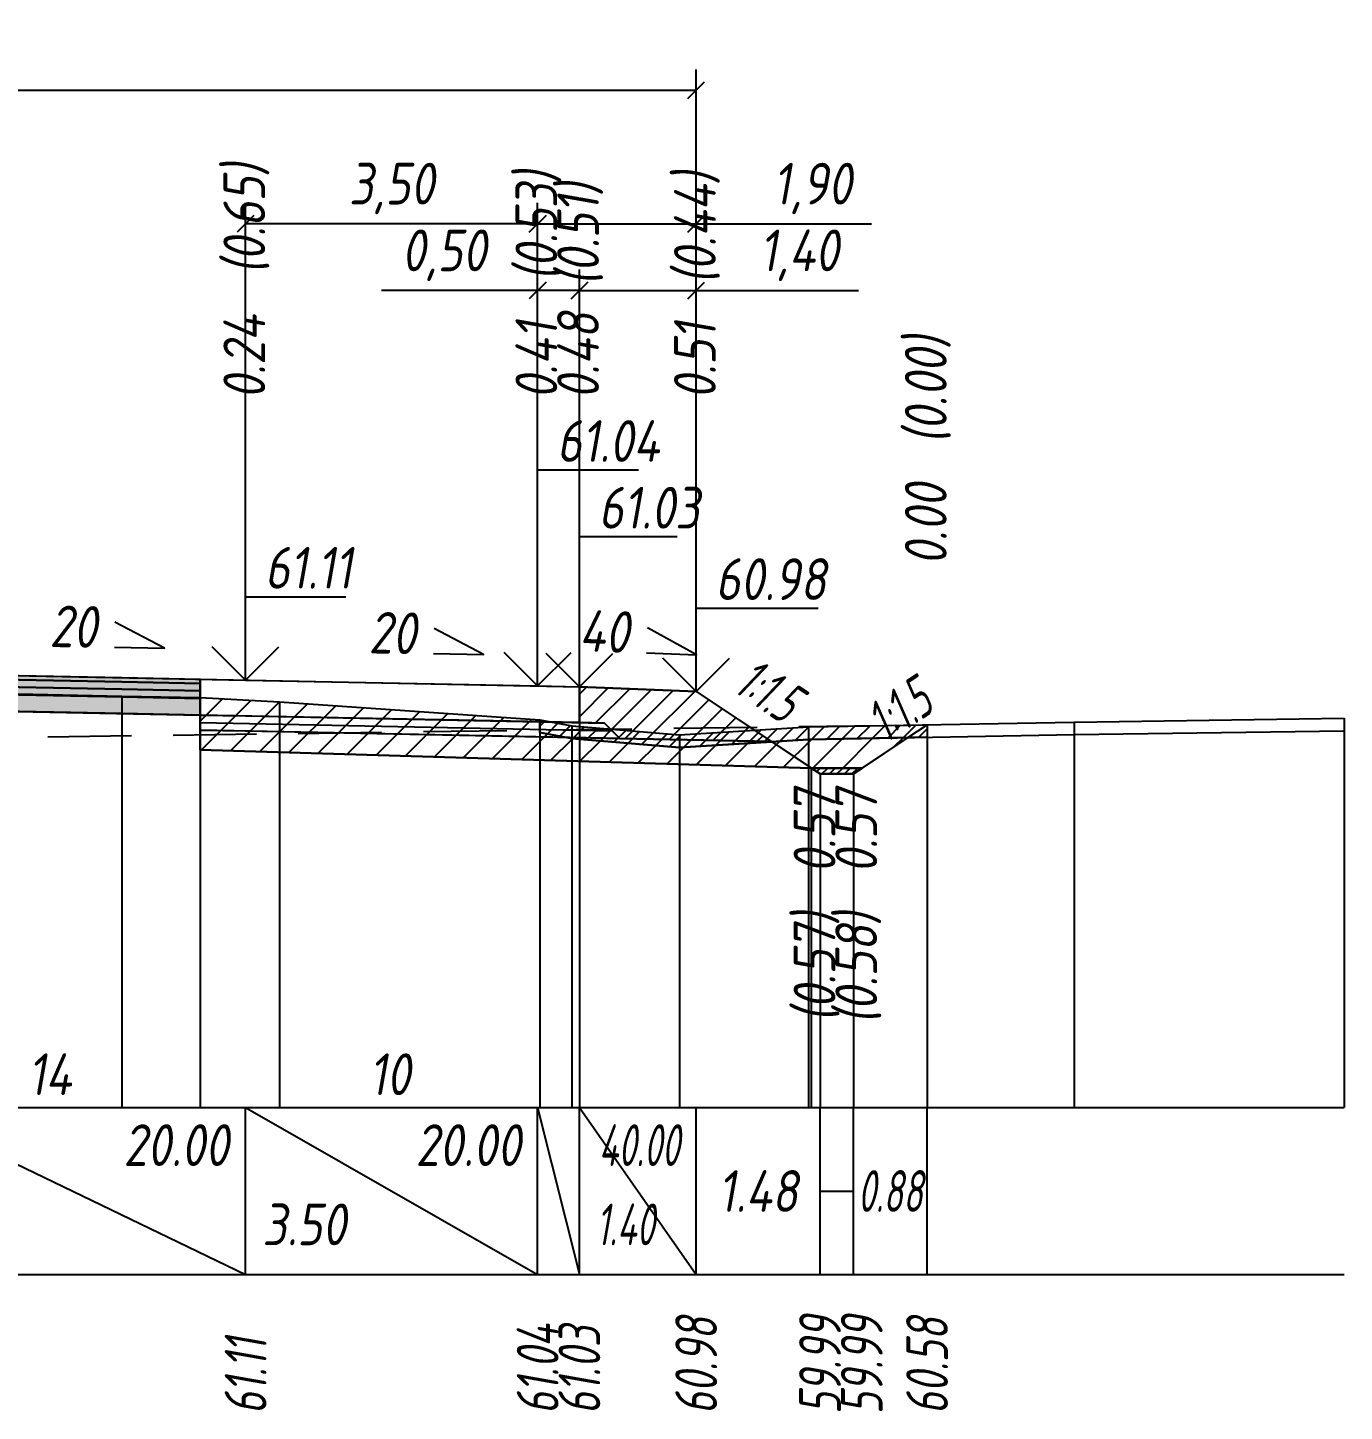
# Model space of a CAD drawing. Extents: x -717 to 1451, y -133302 to 233.
# Drawn here: x 165.8 to 244.7, y -61378.2 to -61295.3 of the extents above; entities that cross this region are included whole.
import ezdxf
from ezdxf.enums import TextEntityAlignment as Align

# ---------------------------------------------------------------- set-up
doc = ezdxf.new("R2010")
doc.units = 0
doc.linetypes.add('штриховая', pattern=[0.75, 0.5, -0.25])
for name, color, linetype in [('Интерполированный поперечник', 2, 'Continuous'), ('Код_514', 1, 'Continuous'), ('Контур_0', 7, 'Continuous'), ('Контур_2521', 7, 'Continuous'), ('Контур_2564', 7, 'Continuous'), ('Контур_2660', 7, 'Continuous'), ('Контур_2665', 7, 'Continuous'), ('Контур_400', 7, 'Continuous'), ('Контур_508', 7, 'Continuous'), ('Контур_512', 7, 'Continuous'), ('Контур_513', 7, 'Continuous'), ('Контур_818', 7, 'Continuous'), ('Красный поперечник', 1, 'Continuous'), ('Объём_2501', 7, 'Continuous'), ('Объём_2564', 7, 'Continuous'), ('Объём_2650', 7, 'Continuous'), ('Объём_2660', 7, 'Continuous'), ('Объём_2661', 7, 'Continuous'), ('Объём_2662', 7, 'Continuous'), ('Объём_2663', 7, 'Continuous'), ('Объём_2664', 7, 'Continuous'), ('Объём_2665', 7, 'Continuous'), ('Объём_2666', 7, 'Continuous'), ('Объём_2667', 7, 'Continuous'), ('Объём_2668', 7, 'Continuous'), ('Объём_2669', 7, 'Continuous'), ('Объём_2675', 7, 'Continuous'), ('Объём_2753', 7, 'Continuous'), ('Откосы', 7, 'Continuous'), ('Отметки покрытия', 7, 'Continuous'), ('Рабочие отметки', 7, 'Continuous'), ('Рабочие отметки доп.', 7, 'Continuous'), ('Слои выравнивания', 7, 'Continuous'), ('Таблица', 7, 'Continuous'), ('Уклоны проезжей части', 7, 'Continuous'), ('Черный поперечник', 3, 'Continuous')]:
    doc.layers.add(name, color=color, linetype=linetype)
for name, color, linetype, true_color in [('Контур_2540', 2, 'Continuous', 0xffff00), ('Контур_2560', 2, 'Continuous', 0xffff00), ('Контур_2561', 7, 'Continuous', 0xff8040), ('Контур_2562', 3, 'Continuous', 0x00ff00), ('Контур_2563', 7, 'Continuous', 0xff8000), ('Контур_2570', 7, 'Continuous', 0x80ff00), ('Контур_2725', 7, 'Continuous', 0x323232), ('Контур_2736', 4, 'Continuous', 0x00ffff), ('Контур_2737', 4, 'Continuous', 0x00ffff), ('Контур_2738', 4, 'Continuous', 0x00ffff), ('Контур_2739', 4, 'Continuous', 0x00ffff), ('Контур_2741', 4, 'Continuous', 0x00ffff), ('Контур_2742', 4, 'Continuous', 0x00ffff), ('Контур_2743', 4, 'Continuous', 0x00ffff), ('Контур_2744', 7, 'Continuous', 0xa4ffff), ('Контур_2745', 7, 'Continuous', 0xa4ffff), ('Контур_2747', 4, 'Continuous', 0x00ffff), ('Контур_2748', 4, 'Continuous', 0x00ffff), ('Контур_2749', 4, 'Continuous', 0x00ffff), ('Контур_2750', 4, 'Continuous', 0x00ffff), ('Контур_2751', 4, 'Continuous', 0x00ffff), ('Контур_2752', 4, 'Continuous', 0x00ffff), ('Контур_2760', 7, 'Continuous', 0x323232), ('Контур_2761', 7, 'Continuous', 0x323232), ('Контур_2762', 7, 'Continuous', 0x323232), ('Контур_2763', 7, 'Continuous', 0x323232), ('Контур_402', 7, 'Continuous', 0xff6464), ('Контур_703', 4, 'Continuous', 0x00ffff), ('Контур_705', 4, 'Continuous', 0x00ffff), ('Контур_707', 4, 'Continuous', 0x00ffff), ('Контур_720', 131, 'Continuous', 0xaaffff), ('Объём_2500', 7, 'Continuous', 0xc0c0c0), ('Объём_2520', 7, 'Continuous', 0x80ffff), ('Объём_2540', 2, 'Continuous', 0xffff00), ('Объём_2560', 2, 'Continuous', 0xffff00), ('Объём_2561', 7, 'Continuous', 0xff8040), ('Объём_2562', 3, 'Continuous', 0x00ff00), ('Объём_2563', 7, 'Continuous', 0xff8000), ('Объём_2570', 7, 'Continuous', 0x80ff00), ('Объём_2600', 7, 'Continuous', 0x808000), ('Объём_2620', 2, 'Continuous', 0xffff00), ('Объём_2746', 2, 'Continuous', 0xffff00)]:
    doc.layers.add(name, color=color, linetype=linetype, true_color=true_color)
doc.styles.get("Standard").update_dxf_attribs({"font": 'txt', "height": 2.5})
doc.styles.add('М', font='romand.shx', dxfattribs={"width": 0.8, "oblique": 10, "height": 2.5})
doc.dimstyles.new('ISO-25', dxfattribs={"dimtxt": 2.5, "dimasz": 2.5, "dimexe": 1.25, "dimexo": 0.625, "dimtad": 1, "dimtxsty": 'Standard', "dimcen": 2.5, "dimadec": 0, "dimazin": 0, "dimtfac": 1, "dimtmove": 0, "dimatfit": 3, "dimfxl": 1, "dimarcsym": 0})

# ---------------------------------------------------------------- blocks, each defined once
blk = doc.blocks.new('_Oblique')
at = {"color": 0, "linetype": 'ByBlock', "lineweight": -2}
blk.add_line((-0.5, -0.5), (0.5, 0.5), dxfattribs=at)
blk = doc.blocks.new('*D1470')
at = {"color": 0, "lineweight": -2, "transparency": 16777216}
for p, q in [((198.836, -61334.212), (198.836, -61309.772)), ((205.836, -61334.492), (205.836, -61309.772)), ((198.836, -61311.022), (205.836, -61311.022)), ((205.836, -61311.022), (215.553, -61311.022))]:
    blk.add_line(p, q, dxfattribs=at)
at = {"layer": 'Defpoints', "color": 0, "transparency": 16777216}
for p in [(205.836, -61311.022), (198.836, -61334.837), (205.836, -61335.117)]:
    blk.add_point(p, dxfattribs=at)
at = {"color": 0, "lineweight": -2, "transparency": 16777216, "rotation": 180}
blk.add_blockref('_Oblique', (198.836, -61311.022), dxfattribs=at)
at = {"color": 0, "lineweight": -2, "transparency": 16777216}
blk.add_blockref('_Oblique', (205.836, -61311.022), dxfattribs=at)
at = {"color": 0, "transparency": 16777216, "insert": (212.013, -61308.909), "char_height": 2.5, "width": 8.75, "attachment_point": 5, "style": 'М'}
blk.add_mtext('1,40', dxfattribs=at)
blk = doc.blocks.new('*D1472')
at = {"color": 0, "lineweight": -2, "transparency": 16777216}
for p, q in [((196.336, -61334.162), (196.336, -61309.772)), ((198.836, -61334.212), (198.836, -61309.772)), ((196.336, -61311.022), (186.97, -61311.022)), ((198.836, -61311.022), (196.336, -61311.022))]:
    blk.add_line(p, q, dxfattribs=at)
at = {"layer": 'Defpoints', "color": 0, "transparency": 16777216}
for p in [(198.836, -61311.022), (196.336, -61334.787), (198.836, -61334.837)]:
    blk.add_point(p, dxfattribs=at)
at = {"color": 0, "lineweight": -2, "transparency": 16777216, "rotation": 180}
blk.add_blockref('_Oblique', (196.336, -61311.022), dxfattribs=at)
at = {"color": 0, "lineweight": -2, "transparency": 16777216}
blk.add_blockref('_Oblique', (198.836, -61311.022), dxfattribs=at)
at = {"color": 0, "transparency": 16777216, "insert": (190.732, -61308.909), "char_height": 2.5, "width": 9.16667, "attachment_point": 5, "style": 'М'}
blk.add_mtext('0,50', dxfattribs=at)
blk = doc.blocks.new('*D1474')
at = {"color": 0, "lineweight": -2, "transparency": 16777216}
for p, q in [((178.836, -61333.812), (178.836, -61305.772)), ((196.336, -61334.162), (196.336, -61305.772)), ((196.336, -61307.022), (178.836, -61307.022))]:
    blk.add_line(p, q, dxfattribs=at)
at = {"layer": 'Defpoints', "color": 0, "transparency": 16777216}
for p in [(178.836, -61307.022), (178.836, -61334.437), (196.336, -61334.787)]:
    blk.add_point(p, dxfattribs=at)
at = {"color": 0, "lineweight": -2, "transparency": 16777216, "rotation": 180}
blk.add_blockref('_Oblique', (178.836, -61307.022), dxfattribs=at)
at = {"color": 0, "lineweight": -2, "transparency": 16777216}
blk.add_blockref('_Oblique', (196.336, -61307.022), dxfattribs=at)
at = {"color": 0, "transparency": 16777216, "insert": (187.586, -61304.909), "char_height": 2.5, "width": 9.58333, "attachment_point": 5, "style": 'М'}
blk.add_mtext('3,50', dxfattribs=at)
blk = doc.blocks.new('*D1475')
at = {"color": 0, "lineweight": -2, "transparency": 16777216}
for p, q in [((196.336, -61334.162), (196.336, -61305.772)), ((205.836, -61334.492), (205.836, -61305.772)), ((196.336, -61307.022), (205.836, -61307.022)), ((205.836, -61307.022), (216.346, -61307.022))]:
    blk.add_line(p, q, dxfattribs=at)
at = {"layer": 'Defpoints', "color": 0, "transparency": 16777216}
for p in [(196.336, -61307.022), (196.336, -61334.787), (205.836, -61335.117)]:
    blk.add_point(p, dxfattribs=at)
at = {"color": 0, "lineweight": -2, "transparency": 16777216, "rotation": 180}
blk.add_blockref('_Oblique', (196.336, -61307.022), dxfattribs=at)
at = {"color": 0, "lineweight": -2, "transparency": 16777216}
blk.add_blockref('_Oblique', (205.836, -61307.022), dxfattribs=at)
at = {"color": 0, "transparency": 16777216, "insert": (212.805, -61304.909), "char_height": 2.5, "width": 8.75, "attachment_point": 5, "style": 'М'}
blk.add_mtext('1,90', dxfattribs=at)
blk = doc.blocks.new('*D1477')
at = {"color": 0, "lineweight": -2, "transparency": 16777216}
for p, q in [((110.336, -61334.492), (110.336, -61297.772)), ((205.836, -61334.492), (205.836, -61297.772)), ((110.336, -61299.022), (205.836, -61299.022))]:
    blk.add_line(p, q, dxfattribs=at)
at = {"layer": 'Defpoints', "color": 0, "transparency": 16777216}
for p in [(205.836, -61299.022), (110.336, -61335.117), (205.836, -61335.117)]:
    blk.add_point(p, dxfattribs=at)
at = {"color": 0, "lineweight": -2, "transparency": 16777216, "rotation": 180}
blk.add_blockref('_Oblique', (110.336, -61299.022), dxfattribs=at)
at = {"color": 0, "lineweight": -2, "transparency": 16777216}
blk.add_blockref('_Oblique', (205.836, -61299.022), dxfattribs=at)
at = {"color": 0, "transparency": 16777216, "insert": (158.086, -61296.909), "char_height": 2.5, "width": 10.41667, "attachment_point": 5, "style": 'М'}
blk.add_mtext('19,10', dxfattribs=at)

msp = doc.modelspace()

# ---------------------------------------------------------------- hatches: boundary and pattern name
at = {"layer": 'Объём_2563'}
h = msp.add_hatch(dxfattribs=at)
h.set_pattern_fill('ANSI31', color=256, scale=0.3)
h.paths.add_polyline_path([(201.254, -61337.873), (200.336, -61336.955), (198.836, -61336.925), (198.836, -61334.775), (205.836, -61335.055), (210.336, -61338.055)])
at = {"layer": 'Объём_2570'}
h = msp.add_hatch(dxfattribs=at)
h.set_pattern_fill('ANSI31', color=256, scale=0.2)
h.paths.add_polyline_path([(219.671, -61337.805), (212.574, -61337.935), (204.832, -61338.406), (198.388, -61337.868), (196.474, -61337.511), (196.474, -61336.761), (198.388, -61337.118), (204.832, -61337.656), (212.574, -61337.185), (219.671, -61337.055)])
at = {"layer": 'Объём_2600'}
h = msp.add_hatch(dxfattribs=at)
h.set_pattern_fill('ANSI31', color=6, scale=0.4)
h.paths.add_polyline_path([(212.727, -61339.649), (176.117, -61338.55), (176.117, -61335.411), (180.864, -61335.675), (196.474, -61336.761), (196.474, -61337.511), (198.388, -61337.868), (204.832, -61338.406), (212.574, -61337.935), (218.514, -61337.826), (215.781, -61339.649)])
h = msp.add_hatch(dxfattribs=at)
h.set_pattern_fill('HONEY', color=5, scale=0.3)
h.paths.add_polyline_path([(218.514, -61337.826), (219.671, -61337.055), (219.671, -61337.805)])
at = {"layer": 'Объём_2620'}
h = msp.add_hatch(dxfattribs=at)
h.set_pattern_fill('ANSI31', color=2, scale=0.1)
h.paths.add_polyline_path([(212.727, -61339.649), (215.781, -61339.649), (215.254, -61340), (213.254, -61340)])
at = {"layer": 'Слои выравнивания'}
for color, points in [(2, [(158.086, -61333.96), (171.413, -61334.226), (176.117, -61334.32), (176.117, -61334.57), (171.413, -61334.476), (158.086, -61334.21)]), (3, [(158.086, -61334.21), (171.413, -61334.476), (176.117, -61334.57), (176.117, -61335.02), (171.413, -61334.926), (158.086, -61334.66)]), (4, [(158.086, -61334.66), (171.413, -61334.926), (176.117, -61335.02), (176.117, -61335.47), (171.413, -61335.376), (158.086, -61335.11)]), (5, [(158.086, -61335.11), (171.413, -61335.376), (176.117, -61335.47), (176.117, -61336.47), (171.413, -61336.376), (158.086, -61336.11)])]:
    msp.add_hatch(color=color, dxfattribs=at).paths.add_polyline_path(points)

# ---------------------------------------------------------------- linework, layer by layer
at = {"layer": 'Интерполированный поперечник', "linetype": 'штриховая', "ltscale": 10, "flags": 128}
msp.add_lwpolyline([(91.997, -61338.788), (219.671, -61337.055)], dxfattribs=at)
at = {"layer": 'Код_514'}
for p, q in [((158.086, -61360), (178.836, -61370)), ((178.836, -61370), (178.836, -61360)), ((178.836, -61360), (196.336, -61370)), ((196.336, -61370), (196.336, -61360)), ((196.336, -61360), (198.836, -61370)), ((198.836, -61370), (198.836, -61360)), ((198.836, -61360), (205.836, -61370)), ((205.836, -61370), (205.836, -61360)), ((213.254, -61370), (213.254, -61360)), ((215.254, -61370), (215.254, -61360)), ((219.671, -61370), (219.671, -61360)), ((213.254, -61365), (215.254, -61365))]:
    msp.add_line(p, q, dxfattribs=at)
at = {"layer": 'Контур_0', "flags": 128}
for points in [[(176.117, -61334.32), (198.836, -61334.775), (198.836, -61336.925), (176.117, -61336.47), (176.117, -61334.32), (176.117, -61334.32)], [(205.836, -61335.055), (209.053, -61337.199), (209.053, -61337.199), (209.053, -61337.199), (209.053, -61337.199), (209.053, -61337.199), (209.053, -61337.199), (209.053, -61337.199), (209.053, -61337.199), (209.053, -61337.199), (209.053, -61337.199), (209.053, -61337.199), (209.053, -61337.199), (209.053, -61337.199), (209.053, -61337.199), (213.254, -61340)], [(205.836, -61335.055), (209.053, -61337.199), (209.053, -61337.199), (209.053, -61337.199), (209.053, -61337.199), (209.053, -61337.199), (209.053, -61337.199), (209.053, -61337.199), (209.053, -61337.199), (209.053, -61337.199), (209.053, -61337.199), (209.053, -61337.199), (209.053, -61337.199), (209.053, -61337.199), (209.053, -61337.199), (213.254, -61340), (215.254, -61340), (219.671, -61337.055), (219.671, -61337.055), (219.671, -61337.055), (219.671, -61337.055), (219.671, -61337.055), (219.671, -61337.055), (219.671, -61337.055), (219.671, -61337.055), (219.671, -61337.055), (219.671, -61337.055), (219.671, -61337.055), (219.671, -61337.055), (219.671, -61337.055)], [(178.836, -61336.525), (200.336, -61336.955), (201.254, -61337.873), (176.117, -61337.37), (176.117, -61336.47), (178.836, -61336.525), (178.836, -61336.525)], [(198.836, -61336.925), (200.336, -61336.955), (201.254, -61337.873), (210.336, -61338.055)]]:
    msp.add_lwpolyline(points, dxfattribs=at)
at = {"layer": 'Контур_2521', "color": 250, "flags": 128}
msp.add_lwpolyline([(176.117, -61336.92), (200.795, -61337.414)], dxfattribs=at)
at = {"layer": 'Контур_2540', "flags": 128}
msp.add_lwpolyline([(178.836, -61337.425), (210.336, -61338.055), (212.727, -61339.649), (176.117, -61338.55), (176.117, -61337.37), (178.836, -61337.425), (178.836, -61337.425)], dxfattribs=at)
at = {"layer": 'Контур_2560', "flags": 128}
msp.add_lwpolyline([(198.836, -61334.775), (205.836, -61335.055), (205.836, -61335.055), (205.836, -61335.055)], dxfattribs=at)
at = {"layer": 'Контур_2561', "flags": 128}
msp.add_lwpolyline([(198.836, -61334.775), (198.836, -61334.775), (205.836, -61335.055), (205.836, -61335.055), (198.836, -61334.775)], dxfattribs=at)
at = {"layer": 'Контур_2562', "flags": 128}
msp.add_lwpolyline([(205.836, -61335.055), (205.836, -61335.055), (205.836, -61335.055), (205.836, -61335.055), (205.836, -61335.055)], dxfattribs=at)
at = {"layer": 'Контур_2563', "flags": 128}
msp.add_lwpolyline([(201.254, -61337.873), (200.336, -61336.955), (198.836, -61336.925), (198.836, -61334.775), (205.836, -61335.055), (210.336, -61338.055), (201.254, -61337.873), (201.254, -61337.873)], dxfattribs=at)
at = {"layer": 'Контур_2564', "flags": 128}
msp.add_lwpolyline([(198.836, -61334.775), (205.836, -61335.055)], dxfattribs=at)
at = {"layer": 'Контур_2570', "flags": 128}
msp.add_lwpolyline([(80, -61339.671), (82.051, -61339.611), (83.9, -61339.638), (91.997, -61339.538), (91.997, -61339.538), (102.699, -61338.407), (109.017, -61337.747), (109.017, -61336.997), (125.458, -61335.783), (130.543, -61335.508), (149.06, -61335.065), (154.062, -61334.952), (158.086, -61335.043), (171.413, -61335.344), (176.117, -61335.411), (180.864, -61335.675), (196.474, -61336.761), (196.474, -61337.511), (198.388, -61337.868), (204.832, -61338.406), (212.574, -61337.935), (228.482, -61337.643), (244.671, -61337.412)], dxfattribs=at)
at = {"layer": 'Контур_2660', "flags": 128}
msp.add_lwpolyline([(176.117, -61338.55), (212.727, -61339.649)], dxfattribs=at)
at = {"layer": 'Контур_2665', "flags": 128}
msp.add_lwpolyline([(205.836, -61335.055), (205.836, -61335.055)], dxfattribs=at)
at = {"layer": 'Контур_2725', "flags": 128}
msp.add_lwpolyline([(130.543, -61336.66), (137.336, -61336.525), (149.06, -61336.29), (154.062, -61336.19), (158.086, -61336.11), (171.413, -61336.376), (176.117, -61336.47)], dxfattribs=at)
at = {"layer": 'Контур_2736', "flags": 128}
for points in [[(205.836, -61335.055), (209.053, -61337.199)], [(209.053, -61337.199), (213.254, -61340)]]:
    msp.add_lwpolyline(points, dxfattribs=at)
at = {"layer": 'Контур_2737', "flags": 128}
msp.add_lwpolyline([(209.053, -61337.199), (209.053, -61337.199)], dxfattribs=at)
at = {"layer": 'Контур_2738', "flags": 128}
msp.add_lwpolyline([(209.053, -61337.199), (209.053, -61337.199)], dxfattribs=at)
at = {"layer": 'Контур_2739', "flags": 128}
msp.add_lwpolyline([(209.053, -61337.199), (209.053, -61337.199)], dxfattribs=at)
at = {"layer": 'Контур_2741', "flags": 128}
msp.add_lwpolyline([(219.671, -61337.055), (219.671, -61337.055)], dxfattribs=at)
at = {"layer": 'Контур_2742', "flags": 128}
msp.add_lwpolyline([(219.671, -61337.055), (219.671, -61337.055)], dxfattribs=at)
at = {"layer": 'Контур_2743', "flags": 128}
msp.add_lwpolyline([(219.671, -61337.055), (219.671, -61337.055)], dxfattribs=at)
at = {"layer": 'Контур_2744', "flags": 128}
msp.add_lwpolyline([(219.671, -61337.055), (219.671, -61337.055)], dxfattribs=at)
msp.add_lwpolyline([(219.671, -61337.055), (219.671, -61337.055)], dxfattribs=at)
msp.add_lwpolyline([(219.671, -61337.055), (219.671, -61337.055)], dxfattribs=at)
msp.add_lwpolyline([(219.671, -61337.055), (219.671, -61337.055)], dxfattribs=at)
msp.add_lwpolyline([(219.671, -61337.055), (219.671, -61337.055)], dxfattribs=at)
msp.add_lwpolyline([(219.671, -61337.055), (219.671, -61337.055)], dxfattribs=at)
at = {"layer": 'Контур_2745', "flags": 128}
msp.add_lwpolyline([(209.053, -61337.199), (209.053, -61337.199)], dxfattribs=at)
msp.add_lwpolyline([(209.053, -61337.199), (209.053, -61337.199)], dxfattribs=at)
msp.add_lwpolyline([(209.053, -61337.199), (209.053, -61337.199)], dxfattribs=at)
msp.add_lwpolyline([(209.053, -61337.199), (209.053, -61337.199)], dxfattribs=at)
msp.add_lwpolyline([(209.053, -61337.199), (209.053, -61337.199)], dxfattribs=at)
msp.add_lwpolyline([(209.053, -61337.199), (209.053, -61337.199)], dxfattribs=at)
at = {"layer": 'Контур_2747', "flags": 128}
msp.add_lwpolyline([(209.053, -61337.199), (209.053, -61337.199)], dxfattribs=at)
at = {"layer": 'Контур_2748', "flags": 128}
msp.add_lwpolyline([(209.053, -61337.199), (209.053, -61337.199)], dxfattribs=at)
at = {"layer": 'Контур_2749', "flags": 128}
msp.add_lwpolyline([(209.053, -61337.199), (209.053, -61337.199)], dxfattribs=at)
at = {"layer": 'Контур_2750', "flags": 128}
msp.add_lwpolyline([(219.671, -61337.055), (219.671, -61337.055)], dxfattribs=at)
at = {"layer": 'Контур_2751', "flags": 128}
msp.add_lwpolyline([(219.671, -61337.055), (219.671, -61337.055)], dxfattribs=at)
at = {"layer": 'Контур_2752', "flags": 128}
msp.add_lwpolyline([(219.671, -61337.055), (219.671, -61337.055)], dxfattribs=at)
at = {"layer": 'Контур_2760', "flags": 128}
msp.add_lwpolyline([(130.543, -61334.51), (137.336, -61334.375), (149.06, -61334.14), (154.062, -61334.04), (158.086, -61333.96), (171.413, -61334.226), (176.117, -61334.32)], dxfattribs=at)
at = {"layer": 'Контур_2761', "flags": 128}
msp.add_lwpolyline([(130.543, -61334.76), (137.336, -61334.625), (149.06, -61334.39), (154.062, -61334.29), (158.086, -61334.21), (171.413, -61334.476), (176.117, -61334.57)], dxfattribs=at)
at = {"layer": 'Контур_2762', "flags": 128}
msp.add_lwpolyline([(130.543, -61335.21), (137.336, -61335.075), (149.06, -61334.84), (154.062, -61334.74), (158.086, -61334.66), (171.413, -61334.926), (176.117, -61335.02)], dxfattribs=at)
at = {"layer": 'Контур_2763', "flags": 128}
msp.add_lwpolyline([(130.543, -61335.66), (137.336, -61335.525), (149.06, -61335.29), (154.062, -61335.19), (158.086, -61335.11), (171.413, -61335.376), (176.117, -61335.47)], dxfattribs=at)
at = {"layer": 'Контур_400', "flags": 128}
msp.add_lwpolyline([(158.086, -61333.96), (178.836, -61334.375), (196.336, -61334.725), (196.336, -61334.725), (196.336, -61334.725), (196.336, -61334.725), (196.336, -61334.725), (196.336, -61334.725), (198.836, -61334.775)], dxfattribs=at)
at = {"layer": 'Контур_402', "flags": 128}
msp.add_lwpolyline([(105, -61339.602), (130.543, -61338.836), (130.543, -61336.66), (158.086, -61336.11), (176.117, -61336.47), (176.117, -61338.55), (212.727, -61339.649)], dxfattribs=at)
at = {"layer": 'Контур_508', "flags": 128}
msp.add_lwpolyline([(105, -61339.602), (130.543, -61338.836), (130.543, -61336.66), (158.086, -61336.11), (176.117, -61336.47), (176.117, -61338.55), (212.727, -61339.649), (213.254, -61340), (215.254, -61340), (219.671, -61337.055)], dxfattribs=at)
at = {"layer": 'Контур_512', "flags": 128}
msp.add_lwpolyline([(176.117, -61338.55), (212.727, -61339.649), (213.254, -61340), (215.254, -61340), (219.671, -61337.055)], dxfattribs=at)
at = {"layer": 'Контур_513', "flags": 128}
msp.add_lwpolyline([(105, -61339.602), (130.543, -61338.836), (130.543, -61336.66), (158.086, -61336.11), (176.117, -61336.47), (176.117, -61338.55), (212.727, -61339.649), (213.254, -61340), (215.254, -61340), (219.671, -61337.055)], dxfattribs=at)
at = {"layer": 'Контур_703', "flags": 128}
msp.add_lwpolyline([(205.836, -61335.055), (209.053, -61337.199)], dxfattribs=at)
at = {"layer": 'Контур_705', "flags": 128}
msp.add_lwpolyline([(209.053, -61337.199), (209.053, -61337.199)], dxfattribs=at)
at = {"layer": 'Контур_707', "flags": 128}
msp.add_lwpolyline([(215.254, -61340), (219.671, -61337.055)], dxfattribs=at)
at = {"layer": 'Контур_720', "flags": 128}
msp.add_lwpolyline([(213.254, -61340), (215.254, -61340)], dxfattribs=at)
at = {"layer": 'Контур_818', "flags": 128}
msp.add_lwpolyline([(105, -61338.167), (109.017, -61337.747), (109.017, -61336.997), (125.458, -61335.783), (130.543, -61335.508), (149.06, -61335.065), (154.062, -61334.952), (158.086, -61335.043), (171.413, -61335.344), (176.117, -61335.411), (180.864, -61335.675), (196.474, -61336.761), (196.474, -61337.511), (198.388, -61337.868), (204.832, -61338.406), (212.574, -61337.935), (219.671, -61337.805)], dxfattribs=at)
at = {"layer": 'Красный поперечник'}
for p, q in [((158.086, -61333.96), (178.836, -61334.375)), ((178.836, -61334.375), (196.336, -61334.725)), ((196.336, -61334.725), (198.836, -61334.775)), ((198.836, -61334.775), (205.836, -61335.055)), ((205.836, -61335.055), (213.254, -61340)), ((215.254, -61340), (219.671, -61337.055)), ((219.671, -61337.055), (219.671, -61360)), ((176.117, -61338.55), (176.117, -61360)), ((212.727, -61339.649), (212.727, -61360)), ((213.254, -61340), (213.254, -61360)), ((213.254, -61340), (215.254, -61340)), ((215.254, -61340), (215.254, -61360))]:
    msp.add_line(p, q, dxfattribs=at)
at = {"layer": 'Объём_2500', "flags": 128}
msp.add_lwpolyline([(176.117, -61334.32), (198.836, -61334.775), (198.836, -61336.925), (176.117, -61336.47), (176.117, -61334.32), (176.117, -61334.32)], dxfattribs=at)
at = {"layer": 'Объём_2501', "flags": 128}
msp.add_lwpolyline([(158.086, -61333.96), (178.836, -61334.375), (196.336, -61334.725), (196.336, -61334.725), (196.336, -61334.725), (196.336, -61334.725), (196.336, -61334.725), (196.336, -61334.725), (198.836, -61334.775)], dxfattribs=at)
at = {"layer": 'Объём_2520', "color": 250, "flags": 128}
msp.add_lwpolyline([(178.836, -61336.525), (200.336, -61336.955), (201.254, -61337.873), (176.117, -61337.37), (176.117, -61336.47), (178.836, -61336.525), (178.836, -61336.525)], dxfattribs=at)
at = {"layer": 'Объём_2540', "flags": 128}
msp.add_lwpolyline([(178.836, -61337.425), (210.336, -61338.055), (212.727, -61339.649), (176.117, -61338.55), (176.117, -61337.37), (178.836, -61337.425), (178.836, -61337.425)], dxfattribs=at)
at = {"layer": 'Объём_2560', "flags": 128}
msp.add_lwpolyline([(198.836, -61334.775), (205.836, -61335.055), (205.836, -61335.055), (205.836, -61335.055)], dxfattribs=at)
at = {"layer": 'Объём_2561', "flags": 128}
msp.add_lwpolyline([(198.836, -61334.775), (198.836, -61334.775), (205.836, -61335.055), (205.836, -61335.055), (198.836, -61334.775)], dxfattribs=at)
at = {"layer": 'Объём_2562', "flags": 128}
msp.add_lwpolyline([(205.836, -61335.055), (205.836, -61335.055), (205.836, -61335.055), (205.836, -61335.055), (205.836, -61335.055)], dxfattribs=at)
at = {"layer": 'Объём_2563', "color": 250, "flags": 128}
msp.add_lwpolyline([(201.254, -61337.873), (200.336, -61336.955), (198.836, -61336.925), (198.836, -61334.775), (205.836, -61335.055), (210.336, -61338.055), (201.254, -61337.873), (201.254, -61337.873)], dxfattribs=at)
at = {"layer": 'Объём_2564', "flags": 128}
msp.add_lwpolyline([(198.836, -61334.775), (205.836, -61335.055)], dxfattribs=at)
at = {"layer": 'Объём_2570', "flags": 128}
msp.add_lwpolyline([(219.671, -61337.805), (212.574, -61337.935), (204.832, -61338.406), (198.388, -61337.868), (196.474, -61337.511), (196.474, -61336.761), (198.388, -61337.118), (204.832, -61337.656), (212.574, -61337.185), (219.671, -61337.055), (219.671, -61337.805), (219.671, -61337.805)], dxfattribs=at)
at = {"layer": 'Объём_2600', "color": 5, "flags": 128}
msp.add_lwpolyline([(218.514, -61337.826), (219.671, -61337.055), (219.671, -61337.805), (218.514, -61337.826), (218.514, -61337.826)], dxfattribs=at)
at = {"layer": 'Объём_2620', "flags": 128}
msp.add_lwpolyline([(212.727, -61339.649), (215.781, -61339.649), (215.254, -61340), (213.254, -61340), (212.727, -61339.649), (212.727, -61339.649)], dxfattribs=at)
at = {"layer": 'Объём_2650', "color": 6, "flags": 128}
msp.add_lwpolyline([(212.727, -61339.649), (176.117, -61338.55), (176.117, -61335.411), (180.864, -61335.675), (196.474, -61336.761), (196.474, -61337.511), (198.388, -61337.868), (204.832, -61338.406), (212.574, -61337.935), (218.514, -61337.826), (215.781, -61339.649), (212.727, -61339.649), (212.727, -61339.649)], dxfattribs=at)
at = {"layer": 'Объём_2660', "flags": 128}
msp.add_lwpolyline([(176.117, -61338.55), (212.727, -61339.649)], dxfattribs=at)
at = {"layer": 'Объём_2661', "flags": 128}
msp.add_lwpolyline([(205.836, -61335.055), (209.053, -61337.199), (212.727, -61339.649)], dxfattribs=at)
at = {"layer": 'Объём_2662', "flags": 128}
msp.add_lwpolyline([(215.781, -61339.649), (219.671, -61337.055)], dxfattribs=at)
at = {"layer": 'Объём_2663', "flags": 128}
for points in [[(212.727, -61339.649), (213.254, -61340)], [(215.254, -61340), (215.781, -61339.649)]]:
    msp.add_lwpolyline(points, dxfattribs=at)
at = {"layer": 'Объём_2664', "flags": 128}
msp.add_lwpolyline([(213.254, -61340), (215.254, -61340)], dxfattribs=at)
at = {"layer": 'Объём_2665', "flags": 128}
msp.add_lwpolyline([(205.836, -61335.055), (205.836, -61335.055)], dxfattribs=at)
at = {"layer": 'Объём_2666', "flags": 128}
for points in [[(205.836, -61335.055), (209.053, -61337.199)], [(209.053, -61337.199), (212.727, -61339.649)]]:
    msp.add_lwpolyline(points, dxfattribs=at)
at = {"layer": 'Объём_2667', "flags": 128}
for points in [[(209.053, -61337.199), (209.053, -61337.199)], [(219.671, -61337.055), (219.671, -61337.055)]]:
    msp.add_lwpolyline(points, dxfattribs=at)
at = {"layer": 'Объём_2668', "flags": 128}
for points in [[(209.053, -61337.199), (209.053, -61337.199)], [(219.671, -61337.055), (219.671, -61337.055)]]:
    msp.add_lwpolyline(points, dxfattribs=at)
at = {"layer": 'Объём_2669', "flags": 128}
for points in [[(209.053, -61337.199), (209.053, -61337.199)], [(219.671, -61337.055), (219.671, -61337.055)]]:
    msp.add_lwpolyline(points, dxfattribs=at)
at = {"layer": 'Объём_2675', "flags": 128}
for points in [[(209.053, -61337.199), (209.053, -61337.199)], [(209.053, -61337.199), (209.053, -61337.199)], [(209.053, -61337.199), (209.053, -61337.199)], [(209.053, -61337.199), (209.053, -61337.199)], [(209.053, -61337.199), (209.053, -61337.199)], [(209.053, -61337.199), (209.053, -61337.199)], [(219.671, -61337.055), (219.671, -61337.055)], [(219.671, -61337.055), (219.671, -61337.055)], [(219.671, -61337.055), (219.671, -61337.055)], [(219.671, -61337.055), (219.671, -61337.055)], [(219.671, -61337.055), (219.671, -61337.055)], [(219.671, -61337.055), (219.671, -61337.055)]]:
    msp.add_lwpolyline(points, dxfattribs=at)
at = {"layer": 'Объём_2746', "flags": 128}
msp.add_lwpolyline([(196.474, -61337.511), (198.388, -61337.868), (204.832, -61338.406), (210.359, -61338.07), (212.727, -61339.649), (176.117, -61338.55), (176.117, -61335.411), (180.864, -61335.675), (196.474, -61336.761), (196.474, -61337.511), (196.474, -61337.511)], dxfattribs=at)
at = {"layer": 'Объём_2753', "flags": 128}
msp.add_lwpolyline([(176.117, -61334.32), (176.117, -61334.32)], dxfattribs=at)
at = {"layer": 'Откосы', "color": 1, "flags": 128}
for points in [[(170.974, -61332.4), (173.973, -61332.46), (171.004, -61330.901)], [(190.099, -61332.783), (193.098, -61332.843), (190.129, -61331.283)], [(202.85, -61332.738), (205.848, -61332.858), (202.91, -61331.239)]]:
    msp.add_lwpolyline(points, dxfattribs=at)
at = {"layer": 'Отметки покрытия', "color": 1}
for p, q in [((196.336, -61334.725), (196.336, -61321.775)), ((196.336, -61321.775), (202.386, -61321.775)), ((198.836, -61334.775), (198.836, -61325.775)), ((198.836, -61325.775), (204.686, -61325.775)), ((178.836, -61334.375), (178.836, -61329.375)), ((178.836, -61329.375), (184.836, -61329.375)), ((205.836, -61335.055), (205.836, -61330.055)), ((205.836, -61330.055), (213.136, -61330.055)), ((178.836, -61334.375), (176.836, -61332.375)), ((178.836, -61334.375), (180.836, -61332.375)), ((196.336, -61334.725), (194.336, -61332.725)), ((196.336, -61334.725), (198.336, -61332.725)), ((198.836, -61334.775), (196.836, -61332.775)), ((198.836, -61334.775), (200.836, -61332.775)), ((205.836, -61335.055), (203.836, -61333.055)), ((205.836, -61335.055), (207.836, -61333.055))]:
    msp.add_line(p, q, dxfattribs=at)
at = {"layer": 'Слои выравнивания'}
for p, q in [((176.117, -61334.32), (176.117, -61360)), ((198.836, -61334.775), (198.836, -61360))]:
    msp.add_line(p, q, dxfattribs=at)
at = {"layer": 'Слои выравнивания', "color": 2, "flags": 128}
msp.add_lwpolyline([(158.086, -61333.96), (171.413, -61334.226), (176.117, -61334.32), (176.117, -61334.57), (171.413, -61334.476), (158.086, -61334.21)], close=True, dxfattribs=at)
at = {"layer": 'Слои выравнивания', "color": 3, "flags": 128}
msp.add_lwpolyline([(158.086, -61334.21), (171.413, -61334.476), (176.117, -61334.57), (176.117, -61335.02), (171.413, -61334.926), (158.086, -61334.66)], close=True, dxfattribs=at)
at = {"layer": 'Слои выравнивания', "color": 4, "flags": 128}
msp.add_lwpolyline([(158.086, -61334.66), (171.413, -61334.926), (176.117, -61335.02), (176.117, -61335.47), (171.413, -61335.376), (158.086, -61335.11)], close=True, dxfattribs=at)
at = {"layer": 'Слои выравнивания', "color": 5, "flags": 128}
msp.add_lwpolyline([(158.086, -61335.11), (171.413, -61335.376), (176.117, -61335.47), (176.117, -61336.47), (171.413, -61336.376), (158.086, -61336.11)], close=True, dxfattribs=at)
at = {"layer": 'Таблица'}
for p, q in [((80, -61360), (244.671, -61360)), ((80, -61370), (244.671, -61370))]:
    msp.add_line(p, q, dxfattribs=at)
at = {"layer": 'Черный поперечник', "color": 7}
for p, q in [((171.413, -61335.344), (171.413, -61360)), ((176.117, -61335.411), (176.117, -61360)), ((180.864, -61335.675), (180.864, -61360)), ((196.474, -61336.761), (196.474, -61360)), ((198.388, -61337.118), (198.388, -61360)), ((212.574, -61337.185), (212.574, -61360)), ((228.482, -61336.893), (228.482, -61360)), ((244.671, -61336.662), (244.671, -61360)), ((204.832, -61337.656), (204.832, -61360))]:
    msp.add_line(p, q, dxfattribs=at)
at = {"layer": 'Черный поперечник', "flags": 128}
msp.add_lwpolyline([(80, -61338.921), (82.051, -61338.861), (83.9, -61338.888), (91.997, -61338.788), (102.699, -61337.657), (109.017, -61336.997), (125.458, -61335.783), (130.543, -61335.508), (149.06, -61335.065), (154.062, -61334.952), (158.086, -61335.043), (171.413, -61335.344), (176.117, -61335.411), (180.864, -61335.675), (196.474, -61336.761), (198.388, -61337.118), (204.832, -61337.656), (212.574, -61337.185), (228.482, -61336.893), (244.671, -61336.662)], dxfattribs=at)

# ---------------------------------------------------------------- texts
at = {"layer": 'Код_514', "style": 'М', "oblique": 10}
for s, width, p in [('20.00', 0.8, (177.836, -61361)), ('20.00', 0.8, (195.336, -61361)), ('40.00', 0.6, (204.836, -61361))]:
    msp.add_text(s, height=2.5, dxfattribs=dict(at, width=width)).set_placement(p, align=Align.TOP_RIGHT)
for s, width, p in [('1.48', 0.8, (209.545, -61365)), ('0.88', 0.6, (217.462, -61365))]:
    msp.add_text(s, height=2.5, dxfattribs=dict(at, width=width)).set_placement(p, align=Align.MIDDLE_CENTER)
for s, width, p in [('3.50', 0.8, (179.836, -61369)), ('1.40', 0.6, (199.836, -61369))]:
    msp.add_text(s, height=2.5, dxfattribs=dict(at, width=width)).set_placement(p, align=Align.BOTTOM_LEFT)
at = {"layer": 'Код_514', "style": 'М', "oblique": 10, "width": 0.7}
for s, p in [('61.03', (198.836, -61378.382)), ('60.98', (205.836, -61378.382)), ('59.99', (213.254, -61378.382)), ('59.99', (215.754, -61378.382)), ('60.58', (219.671, -61378.382)), ('61.11', (178.836, -61378.382)), ('61.04', (196.336, -61378.382))]:
    msp.add_text(s, height=2.5, rotation=90, dxfattribs=at).set_placement(p, align=Align.MIDDLE_LEFT)
at = {"layer": 'Отметки покрытия', "color": 1, "style": 'М', "oblique": 10, "width": 0.8}
for s, p in [('61.04', (197.477, -61322.043)), ('61.03', (199.977, -61326.043)), ('61.11', (179.977, -61329.643)), ('60.98', (206.977, -61330.323))]:
    msp.add_text(s, height=2.5, dxfattribs=at).set_placement(p, align=Align.BOTTOM_LEFT)
at = {"layer": 'Рабочие отметки', "color": 1, "style": 'М', "oblique": 10, "width": 0.8}
for s, p in [('0.48', (198.757, -61317.525)), ('0.24', (178.757, -61317.525)), ('0.41', (196.257, -61317.525)), ('0.51', (205.757, -61317.525)), ('0.00', (219.593, -61327.486))]:
    msp.add_text(s, height=2.5, rotation=90, dxfattribs=at).set_placement(p, align=Align.MIDDLE_LEFT)
for p in [(212.926, -61340.931), (215.426, -61340.931)]:
    msp.add_text('0.57', height=2.5, rotation=90, dxfattribs=at).set_placement(p, align=Align.MIDDLE_RIGHT)
at = {"layer": 'Рабочие отметки доп.', "color": 1, "style": 'М', "oblique": 10, "width": 0.8}
for s, p in [('(0.65)', (178.757, -61310.025)), ('(0.53)', (196.257, -61310.425)), ('(0.44)', (205.757, -61310.625)), ('(0.51)', (198.757, -61310.718)), ('(0.00)', (219.593, -61320.186))]:
    msp.add_text(s, height=2.5, rotation=90, dxfattribs=at).set_placement(p, align=Align.MIDDLE_LEFT)
for s, p in [('(0.57)', (212.926, -61348.281)), ('(0.58)', (215.426, -61348.281))]:
    msp.add_text(s, height=2.5, rotation=90, dxfattribs=at).set_placement(p, align=Align.MIDDLE_RIGHT)
at = {"layer": 'Слои выравнивания', "style": 'М', "oblique": 10, "width": 0.8}
for s, p in [('14', (167.101, -61360)), ('10', (187.476, -61360))]:
    msp.add_text(s, height=2.5, dxfattribs=at).set_placement(p, align=Align.BOTTOM_CENTER)
at = {"layer": 'Уклоны проезжей части', "color": 1, "style": 'М', "oblique": 10}
for s, rotation, width, p in [('20', 358.85423, 0.8, (168.481, -61333.167)), ('20', 358.85423, 0.8, (187.606, -61333.55)), ('40', 357.70938, 0.8, (200.259, -61333.454)), ('1:1.5', 326.30994, 0.6, (209.089, -61336.656)), ('1:1.5', 33.69007, 0.6, (219.123, -61337.812))]:
    msp.add_text(s, height=2.5, rotation=rotation, dxfattribs=dict(at, width=width)).set_placement(p, align=Align.BOTTOM_CENTER)

# ---------------------------------------------------------------- dimensions: what is measured, and where the dimension line sits
at = {"color": 5}
dim = msp.add_linear_dim(base=(205.836, -61299.022), p1=(110.336, -61335.117), p2=(205.836, -61335.117), angle=180, dimstyle='ISO-25', override={"dimasz": 1, "dimlfac": 0.2, "dimzin": 0, "dimtxsty": 'М', "dimblk1": 'Oblique', "dimblk2": 'Oblique', "dimsah": 1}, dxfattribs=at)
dim.commit()
dim.dimension.update_dxf_attribs({"geometry": '*D1477', "text_midpoint": (158.086, -61296.909)})
dim = msp.add_linear_dim(base=(178.836, -61307.022), p1=(196.336, -61334.787), p2=(178.836, -61334.437), dimstyle='ISO-25', override={"dimasz": 1, "dimlfac": 0.2, "dimzin": 0, "dimtxsty": 'М', "dimblk1": 'Oblique', "dimblk2": 'Oblique', "dimsah": 1}, dxfattribs=at)
dim.commit()
dim.dimension.update_dxf_attribs({"geometry": '*D1474', "text_midpoint": (187.586, -61304.909)})
dim = msp.add_linear_dim(base=(196.336, -61307.022), p1=(205.836, -61335.117), p2=(196.336, -61334.787), dimstyle='ISO-25', override={"dimasz": 1, "dimlfac": 0.2, "dimzin": 0, "dimtxsty": 'М', "dimblk1": 'Oblique', "dimblk2": 'Oblique', "dimsah": 1}, dxfattribs=at)
dim.commit()
dim.dimension.update_dxf_attribs({"geometry": '*D1475', "text_midpoint": (212.805, -61307.022), "dimtype": 160})
for base, p1, p2, picture, middle in [((198.836, -61311.022), (196.336, -61334.787), (198.836, -61334.837), '*D1472', (190.732, -61311.022)), ((205.836, -61311.022), (198.836, -61334.837), (205.836, -61335.117), '*D1470', (212.013, -61311.022))]:
    dim = msp.add_linear_dim(base=base, p1=p1, p2=p2, angle=180, dimstyle='ISO-25', override={"dimasz": 1, "dimlfac": 0.2, "dimzin": 0, "dimtxsty": 'М', "dimblk1": 'Oblique', "dimblk2": 'Oblique', "dimsah": 1}, dxfattribs=at)
    dim.commit()
    dim.dimension.update_dxf_attribs({"geometry": picture, "text_midpoint": middle, "dimtype": 160})

doc.saveas('drawing.dxf')
